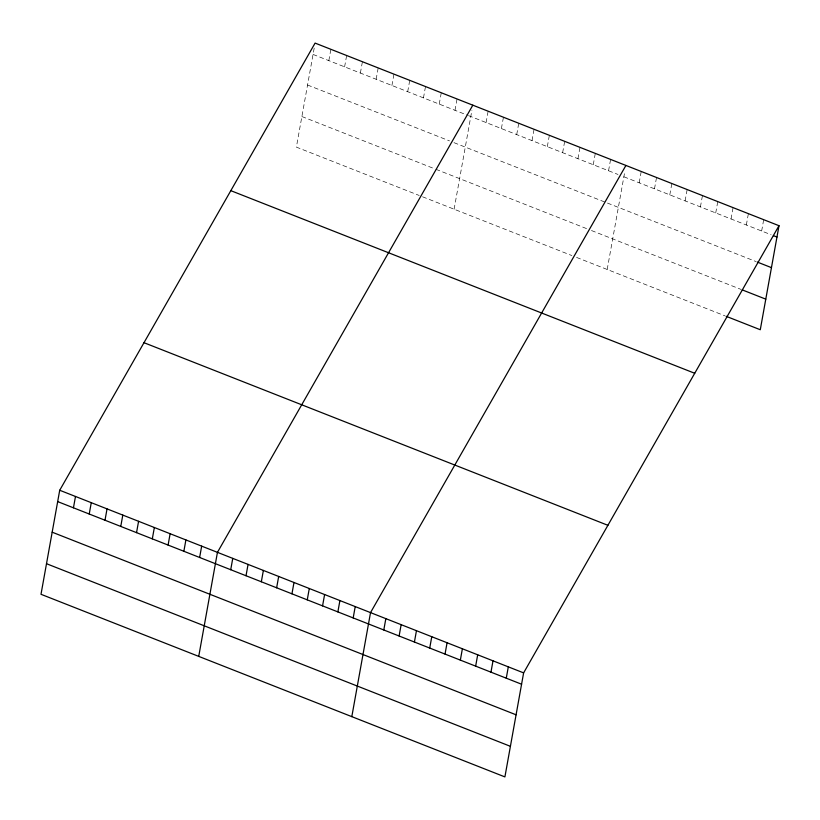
<?xml version="1.0" encoding="UTF-8"?>
<svg xmlns="http://www.w3.org/2000/svg" width="820" height="820" viewBox="0 0 820 820"><rect width="100%" height="100%" fill="white"/><g stroke="black" fill="none" stroke-linecap="round" stroke-linejoin="round"><path stroke-width="0.61" stroke-dasharray="4.1 3.07" d="M314.193 48.124L296.379 147.118L419.184 195.467M328.83 60.639L330.87 49.292M344.605 66.84L346.645 55.504M360.38 73.052L362.419 61.715M376.144 79.263L378.194 67.927M391.919 85.475L393.959 74.128M407.694 91.676L409.733 80.339M423.468 97.887L425.508 86.551M439.243 104.099L441.283 92.762M455.008 110.31L457.058 98.964M454.106 209.213L471.92 110.218M486.096 122.539L488.136 111.202M501.399 128.566L503.439 117.229M516.713 134.593L518.752 123.256M532.016 140.62L534.056 129.283M547.329 146.647L549.369 135.31M562.633 152.674L564.683 141.337M577.946 158.701L579.986 147.364M593.26 164.728L595.299 153.391M608.563 170.755L610.603 159.418M607.189 269.472L624.778 171.739M639.18 182.809L641.22 171.472M654.493 188.836L656.533 177.489M669.796 194.863L671.836 183.516M685.11 200.89L687.15 189.543M700.413 206.917L702.453 195.57M715.727 212.933L717.766 201.597M731.03 218.96L733.07 207.624M746.343 224.987L748.383 213.651M761.647 231.014L763.686 219.678M313.055 54.427L467.41 115.189M468.527 115.63L617.983 174.465M623.876 176.782L771.077 234.725M307.551 85.013L449.503 140.897M454.013 142.67L756.142 261.611M301.883 116.532L434.825 168.869M435.953 169.309L586.792 228.688M591.497 230.543L741.054 289.419M422.566 196.79L571.868 255.563M576.573 257.418L724.952 315.833"/><path stroke-width="1.23" d="M59.716 490.257L41 594.295L504.905 776.909L523.621 672.882L779 225.705L315.095 43.091L59.716 490.257L523.621 672.882M73.451 507.805L75.491 496.469M89.226 514.017L91.266 502.68M105.001 520.228L107.041 508.892M120.765 526.44L122.805 515.093M136.54 532.641L138.58 521.305M152.315 538.853L154.355 527.516M168.09 545.064L170.129 533.728M183.864 551.276L185.904 539.929M199.629 557.477L201.669 546.14M198.727 656.389L217.443 552.352L472.822 105.175M230.717 569.716L232.757 558.379M246.02 575.742L248.06 564.406M261.334 581.769L263.374 570.433M276.637 587.797L278.677 576.46M291.951 593.823L293.99 582.487M307.254 599.851L309.294 588.514M322.567 605.877L324.607 594.531M337.871 611.904L339.91 600.558M353.184 617.931L355.224 606.585M351.811 716.649L370.527 612.612L625.916 165.445M383.801 629.975L385.841 618.639M399.114 636.002L401.154 624.666M414.418 642.029L416.457 630.693M429.731 648.056L431.771 636.72M445.034 654.083L447.074 642.747M460.348 660.11L462.388 648.774M475.651 666.137L477.691 654.801M490.965 672.164L493.004 660.828M506.268 678.191L508.308 666.855M779 225.705L760.283 329.742L726.13 316.294M773.424 235.658L776.96 237.041M757.321 262.072L771.456 267.638M742.233 289.88L765.788 299.146M230.82 190.66L694.724 373.274M143.992 342.698L607.897 525.312M57.677 501.604L521.582 684.218M52.172 532.19L516.077 714.804M46.504 563.709L510.409 746.323"/></g></svg>
